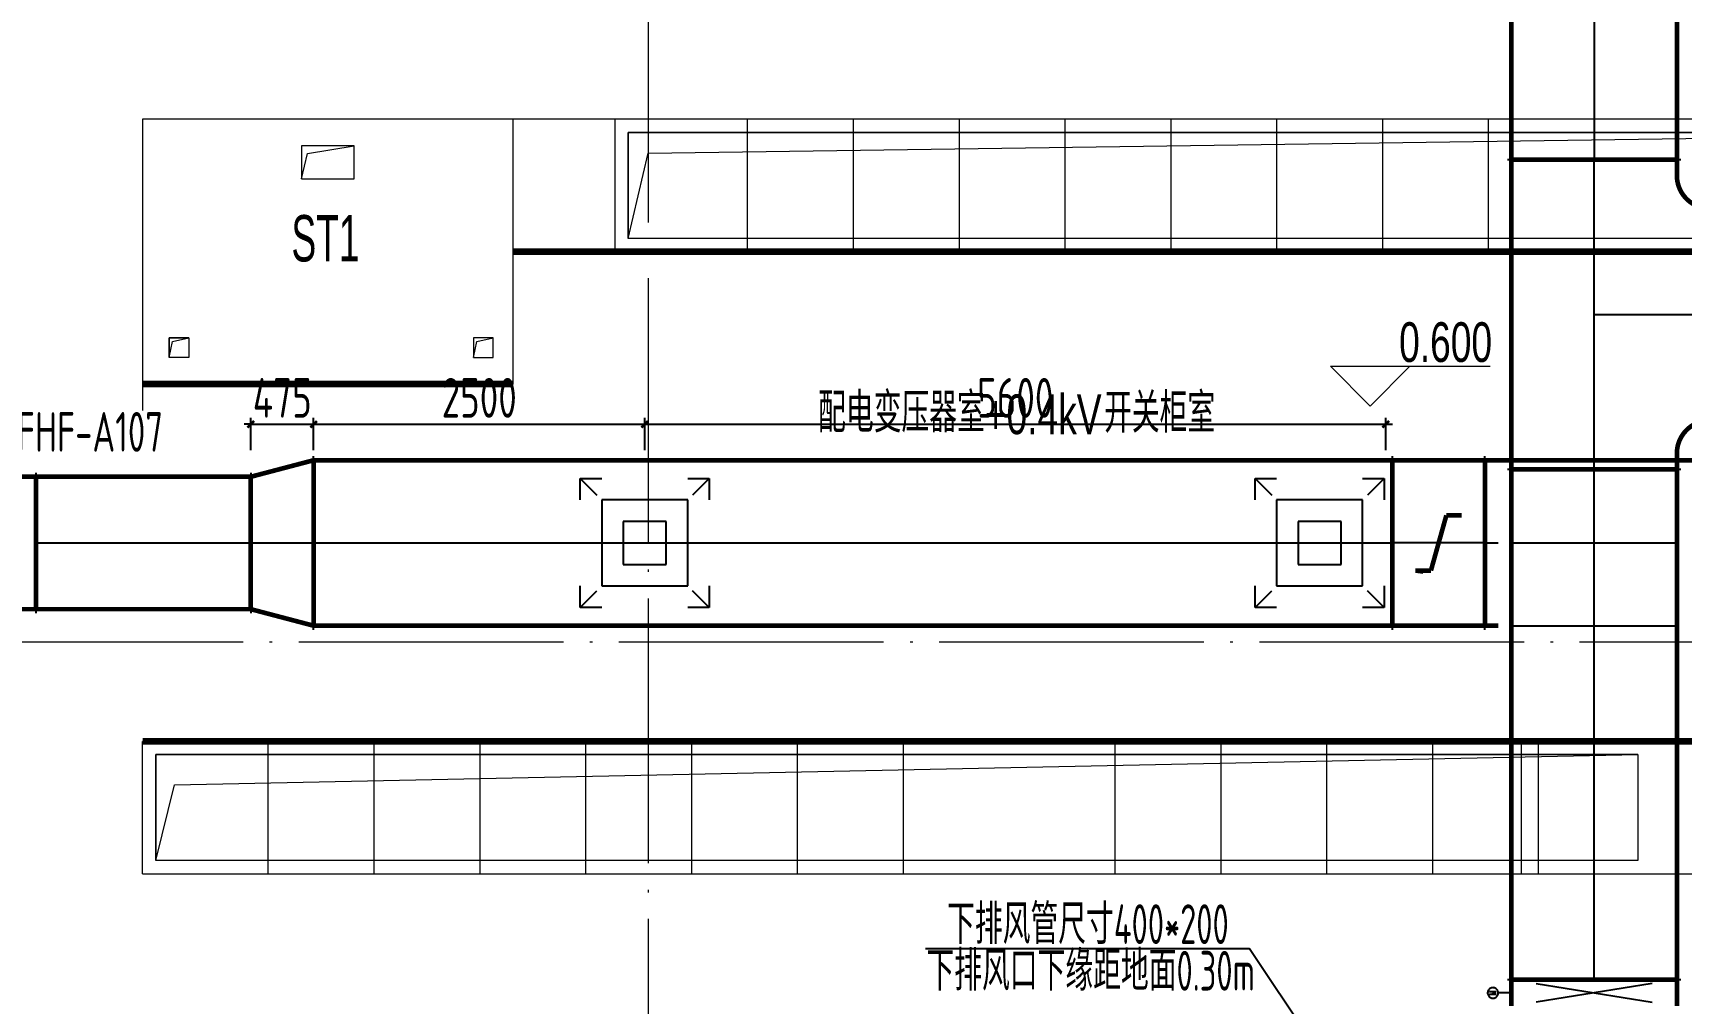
# Model space of a CAD drawing. Extents: x 4 to 13611208, y -605838 to 574722.
# Drawn here: x 13211249 to 13223704, y 191983 to 199311 of the extents above; entities that cross this region are included whole.
import ezdxf

# ---------------------------------------------------------------- set-up
doc = ezdxf.new("R2010")
doc.units = 0
doc.header["$LTSCALE"] = 1000
doc.header["$MEASUREMENT"] = 0
doc.linetypes.add('CENTER2', pattern=[28.575, 19.05, -3.175, 3.175, -3.175])
doc.linetypes.add('DOTE', pattern=[2.42, 2, -0.2, 0.02, -0.2])
for name, color, linetype in [('DUCT-K-P中心线', 5, 'CENTER2'), ('DUCT-K-P标注', 7, 'Continuous'), ('DUCT-K-P法兰', 2, 'Continuous'), ('DUCT-K-P管', 191, 'Continuous'), ('DUCT-K-P管端线', 2, 'Continuous'), ('DUCT-K-P阀门', 7, 'Continuous'), ('DUCT-K-S中心线', 5, 'CENTER2'), ('DUCT-K-S标注', 7, 'Continuous'), ('DUCT-K-S法兰', 2, 'Continuous'), ('DUCT-K-S管', 40, 'Continuous'), ('DUCT-K-S管端线', 4, 'Continuous'), ('DUCT-K-S风口', 7, 'Continuous'), ('Hvac-Hide', 8, 'Continuous')]:
    doc.layers.add(name, color=color, linetype=linetype)
doc.layers.add('建筑底图', color=8, linetype='Continuous', lineweight=13)
doc.styles.add('67', font='gbenor.shx', dxfattribs={"width": 0.7, "bigfont": 'hztxt.shx'})
doc.styles.add('C', font='HZTXT_E', dxfattribs={"width": 0.7, "bigfont": 'HZTXT'})
doc.styles.add('du', font='gbenor.shx', dxfattribs={"width": 0.8, "bigfont": 'hztxt.shx'})
doc.dimstyles.new('67', dxfattribs={"dimscale": 100, "dimtxt": 3, "dimasz": 0.5, "dimexe": 0.5, "dimexo": 2, "dimgap": 0.5, "dimtad": 2, "dimdec": 0, "dimrnd": 5, "dimzin": 0, "dimdsep": 46, "dimtxsty": 'du', "dimblk": 'ARCHTICK', "dimcen": 0, "dimdle": 0.5, "dimclrd": 256, "dimclre": 256, "dimclrt": 256, "dimazin": 0, "dimtfac": 1, "dimtdec": 0, "dimtix": 1, "dimtmove": 2, "dimatfit": 3, "dimfxl": 100, "dimtolj": 1, "dimtzin": 0, "dimlwd": -1, "dimlwe": -1, "dimarcsym": 0})

# ---------------------------------------------------------------- blocks, each defined once
blk = doc.blocks.new('_ArchTick')
at = {"color": 0, "linetype": 'ByBlock', "const_width": 0.4}
blk.add_lwpolyline([(-0.5, -0.5), (0.5, 0.5)], dxfattribs=at)
blk = doc.blocks.new('*D397')
at = {"layer": 'DUCT-K-P标注', "transparency": 16777216}
for p, q in [((13212895, 196355), (13212845, 196355)), ((13212895, 196159), (13212895, 196405)), ((13212895, 196355), (13213370, 196355)), ((13213370, 196159), (13213370, 196405)), ((13213370, 196355), (13213420, 196355))]:
    blk.add_line(p, q, dxfattribs=at)
at = {"layer": 'DUCT-K-P标注', "transparency": 16777216, "xscale": 50, "yscale": 50, "zscale": 50}
blk.add_blockref('_ArchTick', (13212895, 196355), dxfattribs=at)
at = {"layer": 'DUCT-K-P标注', "transparency": 16777216, "xscale": 50, "yscale": 50, "zscale": 50, "rotation": 180}
blk.add_blockref('_ArchTick', (13213370, 196355), dxfattribs=at)
at = {"layer": 'DUCT-K-P标注', "transparency": 16777216, "insert": (13213133, 196555), "char_height": 300, "attachment_point": 5, "style": 'du'}
blk.add_mtext('\\A1;475', dxfattribs=at)
blk = doc.blocks.new('*D398')
at = {"layer": 'DUCT-K-P标注', "transparency": 16777216}
for p, q in [((13213320, 196355), (13215922, 196355)), ((13213370, 196159), (13213370, 196405)), ((13215872, 196159), (13215872, 196405))]:
    blk.add_line(p, q, dxfattribs=at)
at = {"layer": 'DUCT-K-P标注', "transparency": 16777216, "xscale": 50, "yscale": 50, "zscale": 50, "rotation": 180}
blk.add_blockref('_ArchTick', (13213370, 196355), dxfattribs=at)
at = {"layer": 'DUCT-K-P标注', "transparency": 16777216, "xscale": 50, "yscale": 50, "zscale": 50}
blk.add_blockref('_ArchTick', (13215872, 196355), dxfattribs=at)
at = {"layer": 'DUCT-K-P标注', "transparency": 16777216, "insert": (13214621, 196555), "char_height": 300, "attachment_point": 5, "style": 'du'}
blk.add_mtext('\\A1;2500', dxfattribs=at)
blk = doc.blocks.new('*D399')
at = {"layer": 'DUCT-K-P标注', "transparency": 16777216}
for p, q in [((13215822, 196355), (13221522, 196355)), ((13215872, 196159), (13215872, 196405)), ((13221472, 196159), (13221472, 196405))]:
    blk.add_line(p, q, dxfattribs=at)
at = {"layer": 'DUCT-K-P标注', "transparency": 16777216, "xscale": 50, "yscale": 50, "zscale": 50, "rotation": 180}
blk.add_blockref('_ArchTick', (13215872, 196355), dxfattribs=at)
at = {"layer": 'DUCT-K-P标注', "transparency": 16777216, "xscale": 50, "yscale": 50, "zscale": 50}
blk.add_blockref('_ArchTick', (13221472, 196355), dxfattribs=at)
at = {"layer": 'DUCT-K-P标注', "transparency": 16777216, "insert": (13218672, 196555), "char_height": 300, "attachment_point": 5, "style": 'du'}
blk.add_mtext('\\A1;5600', dxfattribs=at)
blk = doc.blocks.new('$风口$00000060')
for p, q in [((-300, 300), (-200, 300)), ((-300, 200), (-300, 300)), ((-300, 300), (-222.8, 222.8)), ((200, 300), (300, 300)), ((300, 300), (222.8, 222.8)), ((300, 300), (300, 200)), ((-300, -300), (-300, -200)), ((-300, -300), (-222.8, -222.8)), ((300, -300), (222.8, -222.8)), ((300, -200), (300, -300)), ((-200, -300), (-300, -300)), ((300, -300), (200, -300))]:
    blk.add_line(p, q)
at = {"color": 0}
for p, q in [((-200, 200), (-200, -200)), ((200, 200), (-200, 200)), ((200, -200), (200, 200)), ((-100, 100), (-100, -100)), ((100, 100), (-100, 100)), ((100, -100), (100, 100)), ((-100, -100), (100, -100)), ((-200, -200), (200, -200))]:
    blk.add_line(p, q, dxfattribs=at)

msp = doc.modelspace()

# ---------------------------------------------------------------- linework, layer by layer
at = {"layer": 'DUCT-K-P中心线'}
for p, q in [((13223047.2, 199959.3), (13223047.2, 198354.8)), ((13223047.2, 197184.8), (13223047.2, 198354.8)), ((13223047.2, 196014.8), (13223047.2, 197184.8)), ((13223047.2, 197184.8), (13224042.2, 197184.8)), ((13223047.2, 192159.9), (13223047.2, 196014.6))]:
    msp.add_line(p, q, dxfattribs=at)
at = {"layer": 'DUCT-K-P标注', "elevation": 4149.8}
msp.add_lwpolyline([(13220897.4, 191710.6), (13220443, 192391.6), (13217995, 192391.6)], dxfattribs=at)
at = {"layer": 'DUCT-K-P法兰'}
for p, q in [((13222392.2, 198354.7), (13223702.2, 198354.7)), ((13223702.2, 196014.7), (13222392.2, 196014.7)), ((13222392.2, 192159.8), (13223702.2, 192159.8))]:
    msp.add_line(p, q, dxfattribs=at)
at = {"layer": 'DUCT-K-P法兰', "color": 18, "true_color": 0x000000}
for p in [(13223047.2, 198354.8, 4615), (13223047.2, 198354.6, 4615), (13223047.2, 196014.8, 4615), (13223047.2, 196014.6, 4615), (13223047.2, 192159.9, 4615), (13223047.2, 192159.7, 4615)]:
    msp.add_point(p, dxfattribs=at)
at = {"layer": 'DUCT-K-P管', "const_width": 35}
for points in [[(13222422.2, 199959.3), (13222422.2, 198354.8)], [(13223672.2, 198354.8), (13223672.2, 199959.3)], [(13222422.2, 198354.8), (13223672.2, 198354.8)], [(13222422.2, 198354.8), (13222422.2, 198304.8)], [(13222422.2, 198304.8), (13222422.2, 196064.8)], [(13223672.2, 198234.8), (13223672.2, 198354.8)], [(13222422.2, 196064.8), (13222422.2, 196014.8)], [(13223672.2, 196014.8), (13223672.2, 196134.8)], [(13223672.2, 196014.6), (13222422.2, 196014.6)], [(13222422.2, 196014.6), (13222422.2, 192159.9)], [(13223672.2, 192159.9), (13223672.2, 196014.6)], [(13222422.2, 192159.9), (13223672.2, 192159.9)], [(13222422.2, 191959.7), (13222422.2, 192159.7)], [(13223672.2, 192159.7), (13223672.2, 191959.7)]]:
    msp.add_lwpolyline(points, dxfattribs=at)
at = {"layer": 'DUCT-K-P管', "extrusion": (0, 0, -1), "const_width": 35}
for points in [[(-13223922.2, 197984.8, 0.4142136), (-13223672.2, 198234.8)], [(-13223672.2, 196134.8, 0.4142136), (-13223922.2, 196384.8)]]:
    msp.add_lwpolyline(points, format="xyb", dxfattribs=at)
at = {"layer": 'DUCT-K-P管', "color": 18, "true_color": 0x000000}
for p in [(13223047.2, 198354.8, 4615), (13223047.2, 196014.8, 4615)]:
    msp.add_point(p, dxfattribs=at)
at = {"layer": 'DUCT-K-P管端线'}
for p, q in [((13223672.2, 198354.8), (13222422.2, 198354.8)), ((13222422.2, 196014.8), (13223672.2, 196014.8)), ((13222422.2, 192159.7), (13223672.2, 192159.7))]:
    msp.add_line(p, q, dxfattribs=at)
at = {"layer": 'DUCT-K-P阀门'}
for p, q in [((13222242.8, 192066.7), (13222242.2, 192061.1)), ((13222242.2, 192061.1), (13222242.4, 192055.5)), ((13222242.4, 192055.5), (13222243.4, 192050)), ((13222244.1, 192072.1), (13222242.8, 192066.7)), ((13222246.2, 192077.2), (13222244.1, 192072.1)), ((13222249, 192082.1), (13222246.2, 192077.2)), ((13222252.4, 192086.5), (13222249, 192082.1)), ((13222256.5, 192090.4), (13222252.4, 192086.5)), ((13222261, 192093.6), (13222256.5, 192090.4)), ((13222256.6, 192048.7), (13222307.7, 192059.7)), ((13222307.7, 192059.7), (13222256.7, 192070.7)), ((13222256.7, 192070.7), (13222307.7, 192070.7)), ((13222265.9, 192096.3), (13222261, 192093.6)), ((13222271.1, 192098.2), (13222265.9, 192096.3)), ((13222276.6, 192099.3), (13222271.1, 192098.2)), ((13222282.2, 192099.7), (13222276.6, 192099.3)), ((13222287.7, 192099.3), (13222282.2, 192099.7)), ((13222293.2, 192098.2), (13222287.7, 192099.3)), ((13222298.4, 192096.3), (13222293.2, 192098.2)), ((13222303.4, 192093.6), (13222298.4, 192096.3)), ((13222307.9, 192090.4), (13222303.4, 192093.6)), ((13222311.9, 192086.5), (13222307.9, 192090.4)), ((13222315.3, 192082.1), (13222311.9, 192086.5)), ((13222318.1, 192077.2), (13222315.3, 192082.1)), ((13222320.2, 192072.1), (13222318.1, 192077.2)), ((13222321.6, 192066.7), (13222320.2, 192072.1)), ((13222321, 192050), (13222321.9, 192055.5)), ((13222322.1, 192061.1), (13222321.6, 192066.7)), ((13222321.9, 192055.5), (13222322.1, 192061.1)), ((13222422.2, 192059.7), (13222322.2, 192059.7)), ((13222609.7, 192129.7), (13223484.7, 191989.7)), ((13223484.5, 192129.8), (13222609.8, 191989.6)), ((13222243.4, 192050), (13222245.1, 192044.7)), ((13222245.1, 192044.7), (13222247.5, 192039.7)), ((13222247.5, 192039.7), (13222250.6, 192035.1)), ((13222250.6, 192035.1), (13222254.4, 192030.9)), ((13222254.4, 192030.9), (13222258.7, 192027.4)), ((13222307.7, 192048.7), (13222256.6, 192048.7)), ((13222258.7, 192027.4), (13222263.4, 192024.4)), ((13222263.4, 192024.4), (13222268.5, 192022.1)), ((13222268.5, 192022.1), (13222273.8, 192020.6)), ((13222273.8, 192020.6), (13222279.4, 192019.8)), ((13222279.4, 192019.8), (13222285, 192019.8)), ((13222285, 192019.8), (13222290.5, 192020.6)), ((13222290.5, 192020.6), (13222295.8, 192022.1)), ((13222295.8, 192022.1), (13222300.9, 192024.4)), ((13222300.9, 192024.4), (13222305.7, 192027.4)), ((13222305.7, 192027.4), (13222310, 192030.9)), ((13222310, 192030.9), (13222313.7, 192035.1)), ((13222313.7, 192035.1), (13222316.8, 192039.7)), ((13222316.8, 192039.7), (13222319.3, 192044.7)), ((13222319.3, 192044.7), (13222321, 192050))]:
    msp.add_line(p, q, dxfattribs=at)
at = {"layer": 'DUCT-K-S中心线'}
for p, q in [((13211272.8, 195458.7), (13212894.7, 195458.7)), ((13212894.9, 195458.7), (13213369.9, 195458.7)), ((13213370.1, 195458.7), (13221521.8, 195458.7)), ((13222222, 195458.7), (13221522, 195458.7)), ((13222222.2, 195458.7), (13222322.2, 195458.7))]:
    msp.add_line(p, q, dxfattribs=at)
at = {"layer": 'DUCT-K-S法兰'}
for p, q in [((13213370, 194803.7), (13213370, 196113.7)), ((13221521.9, 196113.7), (13221521.9, 194803.7)), ((13222222.1, 194803.7), (13222222.1, 196113.7)), ((13211272.7, 194928.7), (13211272.7, 195988.7)), ((13212894.8, 195988.7), (13212894.8, 194928.7))]:
    msp.add_line(p, q, dxfattribs=at)
at = {"layer": 'DUCT-K-S法兰', "color": 18, "true_color": 0x000000}
for p in [(13211272.6, 195458.7, 4530), (13211272.8, 195458.7, 4530), (13212894.7, 195458.7, 4530), (13212894.9, 195458.7, 4530), (13213369.9, 195458.7, 4615), (13213370.1, 195458.7, 4615), (13221521.8, 195458.7, 4615), (13221522, 195458.7, 4615), (13222222, 195458.7, 3815), (13222222.2, 195458.7, 3815)]:
    msp.add_point(p, dxfattribs=at)
at = {"layer": 'DUCT-K-S管', "const_width": 35}
for points in [[(13212894.9, 195958.7), (13213369.9, 196083.7)], [(13221521.8, 196083.7), (13213370.1, 196083.7)], [(13213370.1, 196083.7), (13213370.1, 194833.7)], [(13221521.8, 194833.7), (13221521.8, 196083.7)], [(13221522, 196083.7), (13222222, 196083.7)], [(13223872.2, 196083.7), (13222222.2, 196083.7)], [(13222222.2, 196083.7), (13222222.2, 194833.7)], [(13211072.6, 195958.7), (13211272.6, 195958.7)], [(13212894.7, 195958.7), (13211272.8, 195958.7)], [(13211272.8, 195958.7), (13211272.8, 194958.7)], [(13212894.7, 194958.7), (13212894.7, 195958.7)], [(13221930.3, 195667.1), (13221813.6, 195250.4)], [(13222047, 195667.1), (13221930.3, 195667.1)], [(13221813.6, 195250.4), (13221697, 195250.4)], [(13221697, 195250.4), (13221755.3, 195242.7)], [(13211272.6, 194958.7), (13211072.6, 194958.7)], [(13211272.8, 194958.7), (13212894.7, 194958.7)], [(13212894.9, 194958.7), (13213369.9, 194833.7)], [(13213370.1, 194833.7), (13221521.8, 194833.7)], [(13222222, 194833.7), (13221522, 194833.7)], [(13222222.2, 194833.7), (13222322.2, 194833.7)]]:
    msp.add_lwpolyline(points, dxfattribs=at)
at = {"layer": 'DUCT-K-S管', "color": 18, "true_color": 0x000000}
for p in [(13212894.9, 195458.7, 4530), (13213369.9, 195458.7, 4615), (13221522, 195458.7, 4615), (13222222, 195458.7, 3815)]:
    msp.add_point(p, dxfattribs=at)
at = {"layer": 'DUCT-K-S管端线'}
for p, q in [((13213369.9, 194833.7), (13213369.9, 196083.7)), ((13221522, 194833.7), (13221522, 196083.7)), ((13222222, 196083.7), (13222222, 194833.7)), ((13211272.6, 195958.7), (13211272.6, 194958.7)), ((13212894.9, 195958.7), (13212894.9, 194958.7))]:
    msp.add_line(p, q, dxfattribs=at)
at = {"layer": 'Hvac-Hide'}
for p, q in [((13222422.2, 195458.7), (13223672.2, 195458.7)), ((13222422.2, 194833.7), (13223672.2, 194833.7))]:
    msp.add_line(p, q, dxfattribs=at)
at = {"layer": '建筑底图', "linetype": 'DOTE'}
msp.add_line((13215897.4, 209559.5), (13215897.4, 180083), dxfattribs=at)
at = {"layer": '建筑底图'}
for p, q in [((13215647.4, 198659.5), (13215647.4, 197659.5)), ((13215647.4, 198659.5), (13215647.4, 197659.5)), ((13216647.4, 198659.5), (13216647.4, 197659.5)), ((13217447.4, 198659.5), (13217447.4, 197659.5)), ((13218247.4, 198659.5), (13218247.4, 197659.5)), ((13219047.4, 198659.5), (13219047.4, 197659.5)), ((13219847.4, 198659.5), (13219847.4, 197659.5)), ((13220647.4, 198659.5), (13220647.4, 197659.5)), ((13221447.4, 198659.5), (13221447.4, 197659.5)), ((13222247.4, 198659.5), (13222247.4, 197659.5)), ((13223047.4, 198659.5), (13223047.4, 197659.5)), ((13212077.4, 197259.5), (13212077.4, 196459.5)), ((13221355.5, 196493.3), (13221055.5, 196793.3)), ((13221055.5, 196793.3), (13222261.5, 196793.3)), ((13221355.5, 196493.3), (13221655.5, 196793.3)), ((13212077.4, 192959.5), (13212077.4, 193959.5)), ((13213027.4, 192959.5), (13213027.4, 193959.5)), ((13213027.4, 192959.5), (13213027.4, 193959.5)), ((13213827.4, 192959.5), (13213827.4, 193959.5)), ((13214627.4, 192959.5), (13214627.4, 193959.5)), ((13215427.4, 192959.5), (13215427.4, 193959.5)), ((13216227.4, 192959.5), (13216227.4, 193959.5)), ((13217027.4, 192959.5), (13217027.4, 193959.5)), ((13217827.4, 192959.5), (13217827.4, 193959.5)), ((13219427.4, 192959.5), (13219427.4, 193959.5)), ((13220227.4, 192959.5), (13220227.4, 193959.5)), ((13221027.4, 192959.5), (13221027.4, 193959.5)), ((13221827.4, 192959.5), (13221827.4, 193959.5)), ((13222497.4, 192959.5), (13222497.4, 193959.5)), ((13222627.4, 192959.5), (13222627.4, 193959.5))]:
    msp.add_line(p, q, dxfattribs=at)
at = {"layer": '建筑底图', "color": 8, "linetype": 'DOTE'}
msp.add_line((13474197.4, 194709.5), (13119297.4, 194709.5), dxfattribs=at)
at = {"layer": '建筑底图'}
for points in [[(13214877.4, 198659.5), (13212077.4, 198659.5), (13212077.4, 196659.5), (13214877.4, 196659.5)], [(13215747.4, 197759.5), (13215899.3, 198402.5), (13226947.4, 198559.5), (13215747.4, 198559.5)], [(13215747.4, 198559.5), (13226947.4, 198559.5), (13226947.4, 197759.5), (13215747.4, 197759.5)], [(13213677.4, 198459.5), (13213277.4, 198459.5), (13213277.4, 198209.5), (13213677.4, 198209.5)], [(13213277.4, 198209.5), (13213322.8, 198401.5), (13213677.4, 198459.5), (13213277.4, 198459.5)], [(13212427.4, 197009.6), (13212427.4, 196859.6), (13212277.4, 196859.6), (13212277.4, 197009.6)], [(13212277.4, 196859.6), (13212302.3, 196980.5), (13212427.4, 197009.6), (13212277.4, 197009.6)], [(13214577.4, 197009.6), (13214577.4, 196859.6), (13214727.4, 196859.6), (13214727.4, 197009.6)], [(13214577.4, 196859.6), (13214602.3, 196980.5), (13214727.4, 197009.6), (13214577.4, 197009.6)], [(13212177.4, 193859.5), (13223377.4, 193859.5), (13223377.4, 193059.5), (13212177.4, 193059.5)], [(13212177.4, 193059.5), (13212318.8, 193632), (13223377.4, 193859.5), (13212177.4, 193859.5)]]:
    msp.add_lwpolyline(points, close=True, dxfattribs=at)
for points in [[(13227047.4, 198659.5), (13214827.4, 198659.5)], [(13224247.4, 193959.5), (13212077.4, 193959.5)], [(13212077.4, 192959.5), (13224297.4, 192959.5)]]:
    msp.add_lwpolyline(points, dxfattribs=at)
at = {"layer": '建筑底图', "const_width": 50}
for points in [[(13227047.4, 197659.5), (13214877.4, 197659.5)], [(13214877.4, 196659.5), (13212077.4, 196659.5)], [(13212077.4, 193959.5), (13224247.4, 193959.5)]]:
    msp.add_lwpolyline(points, dxfattribs=at)

# ---------------------------------------------------------------- block references
at = {"layer": 'DUCT-K-S风口', "xscale": 1.625, "yscale": 1.625}
for p in [(13215872.4, 195458.7, 3385), (13220972.4, 195458.7, 3385)]:
    msp.add_blockref('$风口$00000060', p, dxfattribs=at)

# ---------------------------------------------------------------- texts
at = {"layer": 'DUCT-K-P标注', "style": 'du', "width": 0.7}
for s, p in [('下排风管尺寸400*200', (13218157.2, 192429.1, 449.8)), ('下排风口下缘距地面0.30m', (13218001.1, 192076.7, 449.8))]:
    msp.add_text(s, height=300, dxfattribs=at).set_placement(p)
at = {"layer": 'DUCT-K-S标注', "style": '67', "width": 0.75}
msp.add_text('AFHF-A107', height=300, dxfattribs=at).set_placement((13210954.4, 196148, 4530))
at = {"layer": '建筑底图', "style": 'C'}
for s, height, width, p in [('ST1', 350, 0.6, (13213202.3, 197585.5, 0)), ('0.600', 300, 0.7, (13221573.2, 196826.2)), ('配电变压器室', 300, 0.7, (13217182.6, 196293.7)), ('+0.4kV', 300, 0.7, (13218442.5, 196280.6)), ('开关柜室', 300, 0.7, (13219343.7, 196291.3))]:
    msp.add_text(s, height=height, dxfattribs=dict(at, width=width)).set_placement(p)

# ---------------------------------------------------------------- dimensions: what is measured, and where the dimension line sits
at = {"layer": 'DUCT-K-P标注'}
for base, p1, p2, picture, middle in [((13213370.1, 196354.7, 1430), (13212894.9, 195958.7, 4615), (13213370.1, 195958.7, 4615), '*D397', (13213132.5, 196554.7, 1430)), ((13215872.4, 196354.7, 1430), (13213370.1, 195958.7, 4615), (13215872.4, 195958.7, 4815), '*D398', (13214621.3, 196554.7, 1430)), ((13221472.4, 196354.7, 1430), (13215872.4, 195958.7, 4815), (13221472.4, 195958.7, 4615), '*D399', (13218672.4, 196554.7, 1430))]:
    dim = msp.add_linear_dim(base=base, p1=p1, p2=p2, dimstyle='67', dxfattribs=at)
    dim.commit()
    dim.dimension.update_dxf_attribs({"geometry": picture, "text_midpoint": middle})

doc.saveas('drawing.dxf')
